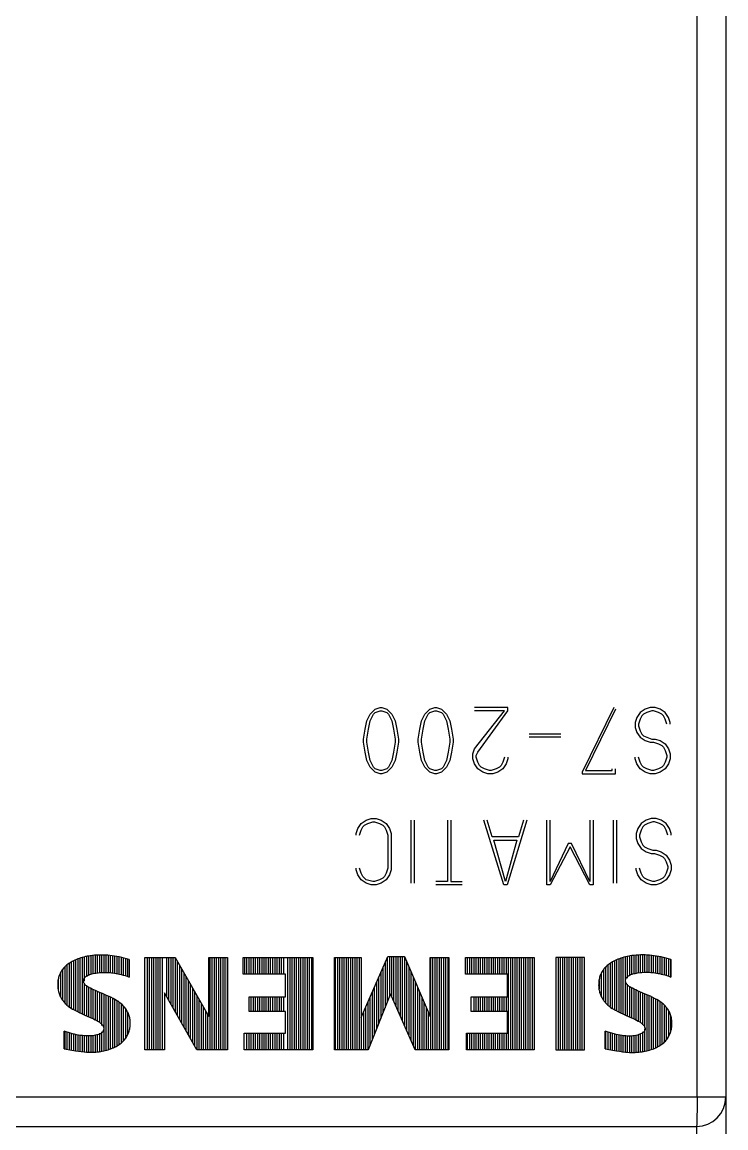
# Model space of a CAD drawing. Header units: inches. Extents: x 9 to 429, y 10 to 307.
# Drawn here: x 245.66 to 261.57, y 127.67 to 152.66 of the extents above; entities that cross this region are included whole.
import ezdxf

# ---------------------------------------------------------------- set-up
doc = ezdxf.new("R2010")
doc.units = ezdxf.units.IN
doc.header["$MEASUREMENT"] = 0
doc.layers.add('0007LEVEL_1', color=7, linetype='Continuous')
doc.layers.add('8_ALL_NOTES_BALLOONS_SYMBOLS_GT', color=7, linetype='Continuous')

msp = doc.modelspace()

# ---------------------------------------------------------------- linework, layer by layer
at = {"color": 7, "linetype": 'Continuous'}
for p, q in [((261.567, 193.605), (261.567, 128.369)), ((210.959, 127.703), (260.902, 127.703))]:
    msp.add_line(p, q, dxfattribs=at)
msp.add_arc((260.902, 128.369), 0.666, 270, 0, dxfattribs=at)
at = {"layer": '0007LEVEL_1', "color": 7, "linetype": 'Continuous'}
for p, q in [((253.455, 136.869), (253.529, 137.019)), ((253.529, 137.019), (253.642, 137.131)), ((253.529, 136.869), (253.604, 137.019)), ((253.604, 137.019), (253.642, 137.057)), ((253.642, 137.131), (253.754, 137.169)), ((253.642, 137.057), (253.754, 137.094)), ((253.754, 137.169), (253.792, 137.169)), ((253.754, 137.094), (253.792, 137.094)), ((253.792, 137.169), (253.904, 137.131)), ((253.792, 137.094), (253.904, 137.057)), ((253.904, 137.131), (254.016, 137.019)), ((253.904, 137.057), (253.941, 137.019)), ((253.941, 137.019), (254.016, 136.869)), ((254.016, 137.019), (254.091, 136.869)), ((254.69, 136.869), (254.765, 137.019)), ((254.765, 137.019), (254.877, 137.131)), ((254.765, 136.869), (254.84, 137.019)), ((254.84, 137.019), (254.877, 137.057)), ((254.877, 137.131), (254.99, 137.169)), ((254.877, 137.057), (254.99, 137.094)), ((254.99, 137.169), (255.027, 137.169)), ((254.99, 137.094), (255.027, 137.094)), ((255.027, 137.169), (255.139, 137.131)), ((255.027, 137.094), (255.139, 137.057)), ((255.139, 137.131), (255.252, 137.019)), ((255.139, 137.057), (255.177, 137.019)), ((255.177, 137.019), (255.252, 136.869)), ((255.252, 137.019), (255.327, 136.869)), ((256.637, 137.169), (255.888, 137.169)), ((255.888, 136.233), (256.562, 137.094)), ((256.562, 137.094), (255.888, 137.094)), ((255.963, 136.158), (256.637, 137.094)), ((256.637, 137.094), (256.637, 137.169)), ((259.034, 137.169), (258.322, 135.709)), ((259.071, 137.131), (258.397, 135.746)), ((259.558, 136.944), (259.52, 136.832)), ((259.633, 137.057), (259.558, 136.944)), ((259.745, 137.131), (259.633, 137.057)), ((259.67, 136.982), (259.633, 136.907)), ((259.708, 137.019), (259.67, 136.982)), ((259.783, 137.057), (259.708, 137.019)), ((259.857, 137.169), (259.745, 137.131)), ((259.895, 137.094), (259.783, 137.057)), ((259.97, 137.169), (259.857, 137.169)), ((259.932, 137.094), (259.895, 137.094)), ((260.045, 137.057), (259.932, 137.094)), ((260.082, 137.131), (259.97, 137.169)), ((260.12, 137.019), (260.045, 137.057)), ((260.194, 137.057), (260.082, 137.131)), ((260.157, 136.982), (260.12, 137.019)), ((260.194, 136.907), (260.157, 136.982)), ((260.269, 136.944), (260.194, 137.057)), ((260.307, 136.832), (260.269, 136.944)), ((253.38, 136.457), (253.417, 136.682)), ((253.417, 136.682), (253.455, 136.869)), ((253.455, 136.457), (253.492, 136.682)), ((253.492, 136.682), (253.529, 136.869)), ((254.016, 136.869), (254.054, 136.682)), ((254.054, 136.682), (254.091, 136.457)), ((254.091, 136.869), (254.129, 136.682)), ((254.129, 136.682), (254.166, 136.457)), ((254.615, 136.457), (254.653, 136.682)), ((254.653, 136.682), (254.69, 136.869)), ((254.69, 136.457), (254.728, 136.682)), ((254.728, 136.682), (254.765, 136.869)), ((255.252, 136.869), (255.289, 136.682)), ((255.289, 136.682), (255.327, 136.457)), ((255.327, 136.869), (255.364, 136.682)), ((255.364, 136.682), (255.402, 136.457)), ((259.52, 136.832), (259.52, 136.72)), ((259.52, 136.72), (259.558, 136.607)), ((259.633, 136.907), (259.595, 136.794)), ((259.595, 136.794), (259.595, 136.757)), ((259.595, 136.757), (259.633, 136.645)), ((260.232, 136.794), (260.194, 136.907)), ((260.307, 136.794), (260.307, 136.832)), ((253.38, 136.383), (253.38, 136.457)), ((253.455, 136.383), (253.455, 136.457)), ((254.091, 136.457), (254.091, 136.383)), ((254.166, 136.457), (254.166, 136.383)), ((254.615, 136.383), (254.615, 136.457)), ((254.69, 136.383), (254.69, 136.457)), ((255.327, 136.457), (255.327, 136.383)), ((255.402, 136.457), (255.402, 136.383)), ((257.835, 136.57), (257.124, 136.57)), ((257.835, 136.495), (257.124, 136.495)), ((259.558, 136.607), (259.633, 136.495)), ((259.633, 136.645), (259.67, 136.57)), ((259.633, 136.495), (259.745, 136.42)), ((259.67, 136.57), (259.708, 136.532)), ((259.708, 136.532), (259.783, 136.495)), ((259.783, 136.495), (259.895, 136.457)), ((259.895, 136.457), (259.97, 136.457)), ((259.97, 136.457), (260.082, 136.42)), ((253.417, 136.158), (253.38, 136.383)), ((253.492, 136.158), (253.455, 136.383)), ((254.091, 136.383), (254.054, 136.158)), ((254.166, 136.383), (254.129, 136.158)), ((254.653, 136.158), (254.615, 136.383)), ((254.728, 136.158), (254.69, 136.383)), ((255.327, 136.383), (255.289, 136.158)), ((255.402, 136.383), (255.364, 136.158)), ((255.851, 136.12), (255.888, 136.233)), ((259.745, 136.42), (259.857, 136.383)), ((259.857, 136.383), (259.932, 136.383)), ((259.932, 136.383), (260.045, 136.345)), ((260.045, 136.345), (260.12, 136.308)), ((260.082, 136.42), (260.194, 136.345)), ((260.12, 136.308), (260.157, 136.27)), ((260.157, 136.27), (260.194, 136.195)), ((260.194, 136.345), (260.269, 136.233)), ((260.194, 136.195), (260.232, 136.083)), ((260.269, 136.233), (260.307, 136.12)), ((253.455, 135.971), (253.417, 136.158)), ((253.529, 135.821), (253.455, 135.971)), ((253.529, 135.971), (253.492, 136.158)), ((253.604, 135.821), (253.529, 135.971)), ((254.016, 135.971), (253.941, 135.821)), ((254.054, 136.158), (254.016, 135.971)), ((254.091, 135.971), (254.016, 135.821)), ((254.129, 136.158), (254.091, 135.971)), ((254.69, 135.971), (254.653, 136.158)), ((254.765, 135.821), (254.69, 135.971)), ((254.765, 135.971), (254.728, 136.158)), ((254.84, 135.821), (254.765, 135.971)), ((255.252, 135.971), (255.177, 135.821)), ((255.289, 136.158), (255.252, 135.971)), ((255.327, 135.971), (255.252, 135.821)), ((255.364, 136.158), (255.327, 135.971)), ((255.851, 136.008), (255.851, 136.12)), ((255.888, 135.896), (255.851, 136.008)), ((255.926, 136.083), (255.963, 136.158)), ((255.926, 136.046), (255.926, 136.083)), ((255.963, 135.933), (255.926, 136.046)), ((256.001, 135.858), (255.963, 135.933)), ((256.525, 135.933), (256.487, 135.858)), ((256.562, 136.046), (256.525, 135.933)), ((256.637, 136.008), (256.6, 135.896)), ((256.637, 136.046), (256.637, 136.008)), ((259.52, 136.008), (259.52, 136.046)), ((259.558, 135.896), (259.52, 136.008)), ((259.633, 135.933), (259.595, 136.046)), ((259.67, 135.858), (259.633, 135.933)), ((260.194, 135.933), (260.157, 135.858)), ((260.232, 136.046), (260.194, 135.933)), ((260.232, 136.083), (260.232, 136.046)), ((260.307, 136.008), (260.269, 135.896)), ((260.307, 136.12), (260.307, 136.008)), ((253.642, 135.709), (253.529, 135.821)), ((253.642, 135.783), (253.604, 135.821)), ((253.754, 135.746), (253.642, 135.783)), ((253.754, 135.671), (253.642, 135.709)), ((253.792, 135.746), (253.754, 135.746)), ((253.792, 135.671), (253.754, 135.671)), ((253.904, 135.783), (253.792, 135.746)), ((253.904, 135.709), (253.792, 135.671)), ((254.016, 135.821), (253.904, 135.709)), ((253.941, 135.821), (253.904, 135.783)), ((254.877, 135.709), (254.765, 135.821)), ((254.877, 135.783), (254.84, 135.821)), ((254.99, 135.746), (254.877, 135.783)), ((254.99, 135.671), (254.877, 135.709)), ((255.027, 135.746), (254.99, 135.746)), ((255.027, 135.671), (254.99, 135.671)), ((255.139, 135.783), (255.027, 135.746)), ((255.139, 135.709), (255.027, 135.671)), ((255.252, 135.821), (255.139, 135.709)), ((255.177, 135.821), (255.139, 135.783)), ((255.963, 135.783), (255.888, 135.896)), ((256.076, 135.709), (255.963, 135.783)), ((256.038, 135.821), (256.001, 135.858)), ((256.113, 135.783), (256.038, 135.821)), ((256.188, 135.671), (256.076, 135.709)), ((256.225, 135.746), (256.113, 135.783)), ((256.3, 135.671), (256.188, 135.671)), ((256.263, 135.746), (256.225, 135.746)), ((256.375, 135.783), (256.263, 135.746)), ((256.413, 135.709), (256.3, 135.671)), ((256.45, 135.821), (256.375, 135.783)), ((256.525, 135.783), (256.413, 135.709)), ((256.487, 135.858), (256.45, 135.821)), ((256.6, 135.896), (256.525, 135.783)), ((258.322, 135.709), (258.322, 135.671)), ((258.322, 135.671), (259.071, 135.671)), ((258.397, 135.746), (258.996, 135.746)), ((258.996, 135.746), (258.996, 135.783)), ((259.071, 135.671), (259.071, 135.783)), ((259.633, 135.783), (259.558, 135.896)), ((259.745, 135.709), (259.633, 135.783)), ((259.708, 135.821), (259.67, 135.858)), ((259.783, 135.783), (259.708, 135.821)), ((259.857, 135.671), (259.745, 135.709)), ((259.895, 135.746), (259.783, 135.783)), ((259.97, 135.671), (259.857, 135.671)), ((259.932, 135.746), (259.895, 135.746)), ((260.045, 135.783), (259.932, 135.746)), ((260.082, 135.709), (259.97, 135.671)), ((260.12, 135.821), (260.045, 135.783)), ((260.194, 135.783), (260.082, 135.709)), ((260.157, 135.858), (260.12, 135.821)), ((260.269, 135.896), (260.194, 135.783)), ((253.213, 134.322), (253.251, 134.434)), ((253.251, 134.434), (253.326, 134.546)), ((253.326, 134.546), (253.438, 134.621)), ((253.326, 134.397), (253.363, 134.471)), ((253.363, 134.471), (253.401, 134.509)), ((253.401, 134.509), (253.475, 134.546)), ((253.438, 134.621), (253.55, 134.659)), ((253.475, 134.546), (253.588, 134.584)), ((253.55, 134.659), (253.663, 134.659)), ((253.588, 134.584), (253.625, 134.584)), ((253.625, 134.584), (253.738, 134.546)), ((253.663, 134.659), (253.775, 134.621)), ((253.738, 134.546), (253.812, 134.509)), ((253.775, 134.621), (253.887, 134.546)), ((253.812, 134.509), (253.85, 134.471)), ((253.85, 134.471), (253.887, 134.397)), ((253.887, 134.546), (253.962, 134.434)), ((253.962, 134.434), (254, 134.322)), ((254.449, 134.621), (254.449, 133.198)), ((254.524, 134.621), (254.524, 133.198)), ((255.273, 134.621), (255.273, 133.236)), ((255.348, 134.621), (255.348, 133.236)), ((256.546, 133.161), (256.097, 134.621)), ((256.284, 134.247), (256.171, 134.621)), ((257.07, 134.621), (256.621, 133.161)), ((256.995, 134.621), (256.883, 134.247)), ((257.519, 133.161), (257.519, 134.621)), ((257.594, 133.236), (257.594, 134.621)), ((258.493, 134.621), (258.493, 133.236)), ((258.568, 134.621), (258.568, 133.161)), ((259.017, 134.621), (259.017, 133.198)), ((259.092, 134.621), (259.092, 133.198)), ((259.579, 134.434), (259.541, 134.322)), ((259.654, 134.546), (259.579, 134.434)), ((259.766, 134.621), (259.654, 134.546)), ((259.691, 134.471), (259.654, 134.397)), ((259.729, 134.509), (259.691, 134.471)), ((259.803, 134.546), (259.729, 134.509)), ((259.878, 134.659), (259.766, 134.621)), ((259.916, 134.584), (259.803, 134.546)), ((259.991, 134.659), (259.878, 134.659)), ((259.953, 134.584), (259.916, 134.584)), ((260.066, 134.546), (259.953, 134.584)), ((260.103, 134.621), (259.991, 134.659)), ((260.14, 134.509), (260.066, 134.546)), ((260.215, 134.546), (260.103, 134.621)), ((260.178, 134.471), (260.14, 134.509)), ((260.215, 134.397), (260.178, 134.471)), ((260.29, 134.434), (260.215, 134.546)), ((260.328, 134.322), (260.29, 134.434)), ((253.213, 134.284), (253.213, 134.322)), ((253.288, 134.284), (253.326, 134.397)), ((253.887, 134.397), (253.925, 134.284)), ((253.925, 134.284), (253.925, 133.535)), ((254, 134.322), (254, 133.498)), ((256.883, 134.247), (256.284, 134.247)), ((256.321, 134.172), (256.845, 134.172)), ((256.583, 133.236), (256.321, 134.172)), ((256.845, 134.172), (256.583, 133.236)), ((259.541, 134.322), (259.541, 134.209)), ((259.541, 134.209), (259.579, 134.097)), ((259.654, 134.397), (259.616, 134.284)), ((259.616, 134.284), (259.616, 134.247)), ((259.616, 134.247), (259.654, 134.134)), ((260.253, 134.284), (260.215, 134.397)), ((260.328, 134.284), (260.328, 134.322)), ((258.006, 134.097), (257.594, 133.236)), ((258.044, 134.022), (257.594, 133.161)), ((258.081, 134.097), (258.006, 134.097)), ((258.493, 133.161), (258.044, 134.022)), ((258.493, 133.236), (258.081, 134.097)), ((259.579, 134.097), (259.654, 133.985)), ((259.654, 134.134), (259.691, 134.06)), ((259.654, 133.985), (259.766, 133.91)), ((259.691, 134.06), (259.729, 134.022)), ((259.729, 134.022), (259.803, 133.985)), ((259.803, 133.985), (259.916, 133.947)), ((259.916, 133.947), (259.991, 133.947)), ((259.991, 133.947), (260.103, 133.91)), ((259.766, 133.91), (259.878, 133.872)), ((259.878, 133.872), (259.953, 133.872)), ((259.953, 133.872), (260.066, 133.835)), ((260.066, 133.835), (260.14, 133.797)), ((260.103, 133.91), (260.215, 133.835)), ((260.14, 133.797), (260.178, 133.76)), ((260.178, 133.76), (260.215, 133.685)), ((260.215, 133.835), (260.29, 133.723)), ((260.215, 133.685), (260.253, 133.573)), ((260.29, 133.723), (260.328, 133.61)), ((253.213, 133.498), (253.213, 133.535)), ((253.251, 133.386), (253.213, 133.498)), ((253.326, 133.423), (253.288, 133.535)), ((253.363, 133.348), (253.326, 133.423)), ((253.887, 133.423), (253.85, 133.348)), ((253.925, 133.535), (253.887, 133.423)), ((254, 133.498), (253.962, 133.386)), ((259.541, 133.498), (259.541, 133.535)), ((259.579, 133.386), (259.541, 133.498)), ((259.654, 133.423), (259.616, 133.535)), ((259.691, 133.348), (259.654, 133.423)), ((260.215, 133.423), (260.178, 133.348)), ((260.253, 133.535), (260.215, 133.423)), ((260.253, 133.573), (260.253, 133.535)), ((260.328, 133.498), (260.29, 133.386)), ((260.328, 133.61), (260.328, 133.498)), ((253.326, 133.273), (253.251, 133.386)), ((253.438, 133.198), (253.326, 133.273)), ((253.438, 133.273), (253.363, 133.348)), ((253.588, 133.236), (253.438, 133.273)), ((253.55, 133.161), (253.438, 133.198)), ((253.625, 133.236), (253.588, 133.236)), ((253.738, 133.273), (253.625, 133.236)), ((253.775, 133.198), (253.663, 133.161)), ((253.812, 133.311), (253.738, 133.273)), ((253.887, 133.273), (253.775, 133.198)), ((253.85, 133.348), (253.812, 133.311)), ((253.962, 133.386), (253.887, 133.273)), ((255.273, 133.236), (255.011, 133.236)), ((255.348, 133.236), (255.61, 133.236)), ((259.654, 133.273), (259.579, 133.386)), ((259.766, 133.198), (259.654, 133.273)), ((259.729, 133.311), (259.691, 133.348)), ((259.803, 133.273), (259.729, 133.311)), ((259.878, 133.161), (259.766, 133.198)), ((259.916, 133.236), (259.803, 133.273)), ((259.953, 133.236), (259.916, 133.236)), ((260.066, 133.273), (259.953, 133.236)), ((260.103, 133.198), (259.991, 133.161)), ((260.14, 133.311), (260.066, 133.273)), ((260.215, 133.273), (260.103, 133.198)), ((260.178, 133.348), (260.14, 133.311)), ((260.29, 133.386), (260.215, 133.273)), ((253.663, 133.161), (253.55, 133.161)), ((255.61, 133.161), (255.011, 133.161)), ((256.621, 133.161), (256.546, 133.161)), ((257.594, 133.161), (257.519, 133.161)), ((258.568, 133.161), (258.493, 133.161)), ((259.991, 133.161), (259.878, 133.161)), ((246.795, 131.433), (246.769, 131.418)), ((246.825, 131.448), (246.795, 131.433)), ((246.822, 131.445), (246.822, 130.346)), ((246.856, 131.463), (246.825, 131.448)), ((246.888, 131.477), (246.856, 131.463)), ((246.87, 131.465), (246.87, 130.32)), ((246.92, 131.489), (246.888, 131.477)), ((246.919, 131.485), (246.919, 130.294)), ((246.952, 131.501), (246.92, 131.489)), ((246.985, 131.511), (246.952, 131.501)), ((246.968, 131.506), (246.968, 130.27)), ((247.02, 131.522), (246.985, 131.511)), ((247.017, 131.518), (247.017, 130.247)), ((247.056, 131.531), (247.02, 131.522)), ((247.092, 131.539), (247.056, 131.531)), ((247.066, 131.53), (247.066, 130.983)), ((247.128, 131.547), (247.092, 131.539)), ((247.115, 131.542), (247.115, 131.098)), ((247.165, 131.553), (247.128, 131.547)), ((247.164, 131.553), (247.164, 131.117)), ((247.202, 131.559), (247.165, 131.553)), ((247.25, 131.565), (247.202, 131.559)), ((247.213, 131.558), (247.213, 131.136)), ((247.299, 131.57), (247.25, 131.565)), ((247.262, 131.564), (247.262, 131.155)), ((247.348, 131.573), (247.299, 131.57)), ((247.311, 131.569), (247.311, 131.162)), ((247.397, 131.575), (247.348, 131.573)), ((247.359, 131.573), (247.359, 131.169)), ((247.446, 131.575), (247.397, 131.575)), ((247.408, 131.573), (247.408, 131.177)), ((247.496, 131.575), (247.446, 131.575)), ((247.457, 131.573), (247.457, 131.18)), ((247.546, 131.573), (247.496, 131.575)), ((247.506, 131.573), (247.506, 131.181)), ((247.595, 131.569), (247.546, 131.573)), ((247.555, 131.571), (247.555, 131.182)), ((247.645, 131.565), (247.595, 131.569)), ((247.604, 131.567), (247.604, 131.181)), ((247.698, 131.559), (247.645, 131.565)), ((247.653, 131.562), (247.653, 131.176)), ((247.751, 131.551), (247.698, 131.559)), ((247.702, 131.558), (247.702, 131.171)), ((247.803, 131.542), (247.751, 131.551)), ((247.751, 131.55), (247.751, 131.167)), ((247.8, 131.541), (247.8, 131.157)), ((247.856, 131.532), (247.803, 131.542)), ((247.848, 131.532), (247.848, 131.146)), ((247.912, 131.52), (247.856, 131.532)), ((247.897, 131.524), (247.897, 131.136)), ((247.968, 131.507), (247.912, 131.52)), ((247.946, 131.511), (247.946, 131.122)), ((248.023, 131.493), (247.968, 131.507)), ((247.995, 131.499), (247.995, 131.106)), ((248.078, 131.478), (248.023, 131.493)), ((248.044, 131.486), (248.044, 131.089)), ((248.078, 131.478), (248.078, 131.078)), ((248.434, 129.433), (248.434, 131.522)), ((248.434, 131.522), (249.123, 131.522)), ((248.484, 131.522), (248.484, 129.433)), ((248.533, 131.522), (248.533, 129.433)), ((248.582, 131.522), (248.582, 129.433)), ((248.631, 131.522), (248.631, 129.433)), ((248.68, 131.522), (248.68, 129.433)), ((248.729, 131.522), (248.729, 129.433)), ((248.777, 131.522), (248.777, 129.433)), ((248.826, 131.522), (248.826, 129.433)), ((248.924, 131.522), (248.924, 130.642)), ((248.973, 131.522), (248.973, 130.556)), ((249.022, 131.522), (249.022, 130.47)), ((249.071, 131.522), (249.071, 130.384)), ((249.12, 131.522), (249.12, 130.298)), ((249.123, 131.522), (249.879, 130.189)), ((249.169, 131.442), (249.169, 130.212)), ((249.879, 130.189), (249.879, 131.522)), ((249.879, 131.522), (250.301, 131.522)), ((249.902, 131.522), (249.902, 129.433)), ((249.951, 131.522), (249.951, 129.433)), ((250, 131.522), (250, 129.433)), ((250.049, 131.522), (250.049, 129.433)), ((250.098, 131.522), (250.098, 129.433)), ((250.147, 131.522), (250.147, 129.433)), ((250.195, 131.522), (250.195, 129.433)), ((250.244, 131.522), (250.244, 129.433)), ((250.293, 131.522), (250.293, 129.433)), ((250.301, 131.522), (250.301, 129.433)), ((250.657, 131.144), (250.657, 131.522)), ((250.657, 131.522), (252.235, 131.522)), ((250.684, 131.522), (250.684, 131.144)), ((250.733, 131.522), (250.733, 131.144)), ((250.782, 131.522), (250.782, 131.144)), ((250.831, 131.522), (250.831, 131.144)), ((250.88, 131.522), (250.88, 131.144)), ((250.929, 131.522), (250.929, 131.144)), ((250.978, 131.522), (250.978, 131.144)), ((251.027, 131.522), (251.027, 131.144)), ((251.076, 131.522), (251.076, 131.144)), ((251.124, 131.522), (251.124, 131.144)), ((251.173, 131.522), (251.173, 131.144)), ((251.222, 131.522), (251.222, 131.144)), ((251.271, 131.522), (251.271, 131.144)), ((251.32, 131.522), (251.32, 131.144)), ((251.369, 131.522), (251.369, 131.144)), ((251.418, 131.522), (251.418, 131.144)), ((251.467, 131.522), (251.467, 131.144)), ((251.516, 131.522), (251.516, 131.144)), ((251.565, 131.522), (251.565, 131.144)), ((251.662, 131.522), (251.662, 129.433)), ((251.711, 131.522), (251.711, 129.433)), ((251.76, 131.522), (251.76, 129.433)), ((251.809, 131.522), (251.809, 129.433)), ((251.858, 131.522), (251.858, 129.433)), ((251.907, 131.522), (251.907, 129.433)), ((251.956, 131.522), (251.956, 129.433)), ((252.005, 131.522), (252.005, 129.433)), ((252.054, 131.522), (252.054, 129.433)), ((252.102, 131.522), (252.102, 129.433)), ((252.151, 131.522), (252.151, 129.433)), ((252.2, 131.522), (252.2, 129.433)), ((252.235, 131.522), (252.235, 129.433)), ((252.724, 129.433), (252.724, 131.522)), ((252.724, 131.522), (253.324, 131.522)), ((252.738, 131.522), (252.738, 129.433)), ((252.787, 131.522), (252.787, 129.433)), ((252.836, 131.522), (252.836, 129.433)), ((252.885, 131.522), (252.885, 129.433)), ((252.934, 131.522), (252.934, 129.433)), ((252.983, 131.522), (252.983, 129.433)), ((253.031, 131.522), (253.031, 129.433)), ((253.08, 131.522), (253.08, 129.433)), ((253.129, 131.522), (253.129, 129.433)), ((253.178, 131.522), (253.178, 129.433)), ((253.227, 131.522), (253.227, 129.433)), ((253.276, 131.522), (253.276, 129.433)), ((253.324, 130.166), (253.924, 131.544)), ((253.324, 131.522), (253.324, 130.166)), ((253.912, 131.516), (253.912, 130.504)), ((253.924, 131.544), (254.302, 131.544)), ((253.961, 131.544), (253.961, 130.626)), ((254.009, 131.544), (254.009, 130.657)), ((254.058, 131.544), (254.058, 130.545)), ((254.107, 131.544), (254.107, 130.434)), ((254.156, 131.544), (254.156, 130.322)), ((254.205, 131.544), (254.205, 130.211)), ((254.254, 131.544), (254.254, 130.099)), ((254.302, 131.544), (254.88, 130.189)), ((254.303, 131.542), (254.303, 129.988)), ((254.352, 131.427), (254.352, 129.876)), ((254.88, 130.189), (254.88, 131.522)), ((254.88, 131.522), (255.302, 131.522)), ((254.89, 131.522), (254.89, 129.433)), ((254.938, 131.522), (254.938, 129.433)), ((254.987, 131.522), (254.987, 129.433)), ((255.036, 131.522), (255.036, 129.433)), ((255.085, 131.522), (255.085, 129.433)), ((255.134, 131.522), (255.134, 129.433)), ((255.183, 131.522), (255.183, 129.433)), ((255.232, 131.522), (255.232, 129.433)), ((255.281, 131.522), (255.281, 129.433)), ((255.302, 131.522), (255.302, 129.433)), ((255.68, 131.144), (255.68, 131.522)), ((255.68, 131.522), (257.235, 131.522)), ((255.721, 131.522), (255.721, 131.144)), ((255.77, 131.522), (255.77, 131.144)), ((255.819, 131.522), (255.819, 131.144)), ((255.867, 131.522), (255.867, 131.144)), ((255.916, 131.522), (255.916, 131.144)), ((255.965, 131.522), (255.965, 131.144)), ((256.014, 131.522), (256.014, 131.144)), ((256.063, 131.522), (256.063, 131.144)), ((256.112, 131.522), (256.112, 131.144)), ((256.161, 131.522), (256.161, 131.144)), ((256.21, 131.522), (256.21, 131.144)), ((256.259, 131.522), (256.259, 131.144)), ((256.308, 131.522), (256.308, 131.144)), ((256.356, 131.522), (256.356, 131.144)), ((256.405, 131.522), (256.405, 131.144)), ((256.454, 131.522), (256.454, 131.144)), ((256.503, 131.522), (256.503, 131.144)), ((256.552, 131.522), (256.552, 131.144)), ((256.601, 131.522), (256.601, 131.144)), ((256.65, 131.522), (256.65, 129.433)), ((256.699, 131.522), (256.699, 129.433)), ((256.748, 131.522), (256.748, 129.433)), ((256.797, 131.522), (256.797, 129.433)), ((256.845, 131.522), (256.845, 129.433)), ((256.894, 131.522), (256.894, 129.433)), ((256.943, 131.522), (256.943, 129.433)), ((256.992, 131.522), (256.992, 129.433)), ((257.041, 131.522), (257.041, 129.433)), ((257.09, 131.522), (257.09, 129.433)), ((257.139, 131.522), (257.139, 129.433)), ((257.188, 131.522), (257.188, 129.433)), ((257.235, 131.522), (257.235, 129.433)), ((257.724, 131.522), (257.724, 129.433)), ((258.369, 131.522), (257.724, 131.522)), ((257.774, 131.522), (257.774, 129.433)), ((257.823, 131.522), (257.823, 129.433)), ((257.872, 131.522), (257.872, 129.433)), ((257.921, 131.522), (257.921, 129.433)), ((257.97, 131.522), (257.97, 129.433)), ((258.019, 131.522), (258.019, 129.433)), ((258.068, 131.522), (258.068, 129.433)), ((258.117, 131.522), (258.117, 129.433)), ((258.166, 131.522), (258.166, 129.433)), ((258.215, 131.522), (258.215, 129.433)), ((258.263, 131.522), (258.263, 129.433)), ((258.312, 131.522), (258.312, 129.433)), ((258.361, 131.522), (258.361, 129.433)), ((258.369, 129.433), (258.369, 131.522)), ((259.032, 131.436), (259.007, 131.422)), ((259.064, 131.452), (259.032, 131.436)), ((259.046, 131.441), (259.046, 130.343)), ((259.095, 131.466), (259.064, 131.452)), ((259.127, 131.48), (259.095, 131.466)), ((259.095, 131.463), (259.095, 130.317)), ((259.159, 131.493), (259.127, 131.48)), ((259.144, 131.484), (259.144, 130.292)), ((259.192, 131.504), (259.159, 131.493)), ((259.225, 131.515), (259.192, 131.504)), ((259.192, 131.503), (259.192, 130.267)), ((259.261, 131.525), (259.225, 131.515)), ((259.241, 131.517), (259.241, 130.245)), ((259.297, 131.534), (259.261, 131.525)), ((259.29, 131.53), (259.29, 130.222)), ((259.334, 131.543), (259.297, 131.534)), ((259.37, 131.55), (259.334, 131.543)), ((259.339, 131.543), (259.339, 131.054)), ((259.407, 131.556), (259.37, 131.55)), ((259.388, 131.551), (259.388, 131.111)), ((259.444, 131.562), (259.407, 131.556)), ((259.437, 131.559), (259.437, 131.132)), ((259.493, 131.568), (259.444, 131.562)), ((259.486, 131.566), (259.486, 131.152)), ((259.542, 131.572), (259.493, 131.568)), ((259.535, 131.57), (259.535, 131.164)), ((259.591, 131.575), (259.542, 131.572)), ((259.584, 131.573), (259.584, 131.171)), ((259.64, 131.577), (259.591, 131.575)), ((259.633, 131.576), (259.633, 131.177)), ((259.69, 131.578), (259.64, 131.577)), ((259.681, 131.577), (259.681, 131.183)), ((259.74, 131.577), (259.69, 131.578)), ((259.73, 131.575), (259.73, 131.183)), ((259.79, 131.575), (259.74, 131.577)), ((259.779, 131.574), (259.779, 131.184)), ((259.84, 131.571), (259.79, 131.575)), ((259.828, 131.572), (259.828, 131.184)), ((259.89, 131.566), (259.84, 131.571)), ((259.877, 131.566), (259.877, 131.18)), ((259.943, 131.56), (259.89, 131.566)), ((259.926, 131.561), (259.926, 131.175)), ((259.996, 131.552), (259.943, 131.56)), ((259.975, 131.555), (259.975, 131.17)), ((260.049, 131.543), (259.996, 131.552)), ((260.024, 131.547), (260.024, 131.163)), ((260.101, 131.533), (260.049, 131.543)), ((260.073, 131.538), (260.073, 131.152)), ((260.158, 131.521), (260.101, 131.533)), ((260.122, 131.528), (260.122, 131.141)), ((260.214, 131.508), (260.158, 131.521)), ((260.17, 131.518), (260.17, 131.13)), ((260.269, 131.493), (260.214, 131.508)), ((260.219, 131.505), (260.219, 131.113)), ((260.268, 131.492), (260.268, 131.097)), ((260.325, 131.478), (260.269, 131.493)), ((260.317, 131.48), (260.317, 131.08)), ((260.325, 131.478), (260.325, 131.078)), ((246.53, 131.181), (246.519, 131.16)), ((246.528, 131.174), (246.528, 130.633)), ((246.541, 131.201), (246.53, 131.181)), ((246.554, 131.221), (246.541, 131.201)), ((246.567, 131.24), (246.554, 131.221)), ((246.581, 131.259), (246.567, 131.24)), ((246.577, 131.242), (246.577, 130.562)), ((246.595, 131.277), (246.581, 131.259)), ((246.611, 131.295), (246.595, 131.277)), ((246.631, 131.315), (246.611, 131.295)), ((246.626, 131.303), (246.626, 130.492)), ((246.652, 131.335), (246.631, 131.315)), ((246.674, 131.353), (246.652, 131.335)), ((246.697, 131.371), (246.674, 131.353)), ((246.675, 131.349), (246.675, 130.451)), ((246.72, 131.388), (246.697, 131.371)), ((246.745, 131.403), (246.72, 131.388)), ((246.724, 131.383), (246.724, 130.411)), ((246.769, 131.418), (246.745, 131.403)), ((246.773, 131.416), (246.773, 130.372)), ((247.328, 131.168), (247.377, 131.175)), ((247.377, 131.175), (247.426, 131.179)), ((247.426, 131.179), (247.478, 131.182)), ((247.478, 131.182), (247.531, 131.183)), ((247.531, 131.183), (247.568, 131.183)), ((247.568, 131.183), (247.604, 131.182)), ((247.604, 131.182), (247.641, 131.179)), ((247.641, 131.179), (247.678, 131.176)), ((247.678, 131.176), (247.714, 131.172)), ((249.218, 131.355), (249.218, 130.126)), ((249.266, 131.269), (249.266, 130.04)), ((249.315, 131.183), (249.315, 129.954)), ((253.765, 131.18), (253.765, 130.141)), ((253.814, 131.292), (253.814, 130.262)), ((253.863, 131.404), (253.863, 130.383)), ((254.401, 131.312), (254.401, 129.765)), ((254.449, 131.198), (254.449, 129.653)), ((258.759, 131.183), (258.748, 131.162)), ((258.771, 131.203), (258.759, 131.183)), ((258.784, 131.223), (258.771, 131.203)), ((258.798, 131.243), (258.784, 131.223)), ((258.812, 131.261), (258.798, 131.243)), ((258.801, 131.24), (258.801, 130.556)), ((258.827, 131.279), (258.812, 131.261)), ((258.843, 131.297), (258.827, 131.279)), ((258.864, 131.318), (258.843, 131.297)), ((258.85, 131.297), (258.85, 130.5)), ((258.886, 131.337), (258.864, 131.318)), ((258.908, 131.356), (258.886, 131.337)), ((258.899, 131.346), (258.899, 130.444)), ((258.932, 131.374), (258.908, 131.356)), ((258.956, 131.391), (258.932, 131.374)), ((258.948, 131.38), (258.948, 130.41)), ((258.981, 131.407), (258.956, 131.391)), ((259.007, 131.422), (258.981, 131.407)), ((258.997, 131.413), (258.997, 130.375)), ((259.572, 131.172), (259.62, 131.178)), ((259.62, 131.178), (259.668, 131.182)), ((259.668, 131.182), (259.722, 131.185)), ((259.722, 131.185), (259.776, 131.186)), ((259.776, 131.186), (259.822, 131.185)), ((259.822, 131.185), (259.868, 131.183)), ((259.868, 131.183), (259.914, 131.179)), ((259.914, 131.179), (259.96, 131.174)), ((259.96, 131.174), (259.997, 131.169)), ((246.466, 130.95), (246.465, 130.926)), ((246.465, 130.926), (246.465, 130.901)), ((246.468, 130.975), (246.466, 130.95)), ((246.471, 130.999), (246.468, 130.975)), ((246.475, 131.023), (246.471, 130.999)), ((246.48, 131.047), (246.475, 131.023)), ((246.479, 131.028), (246.479, 130.788)), ((246.486, 131.071), (246.48, 131.047)), ((246.493, 131.094), (246.486, 131.071)), ((246.501, 131.117), (246.493, 131.094)), ((246.51, 131.139), (246.501, 131.117)), ((246.519, 131.16), (246.51, 131.139)), ((247.045, 131.001), (247.047, 131.01)), ((247.045, 130.991), (247.045, 131.001)), ((247.046, 130.98), (247.045, 130.991)), ((247.049, 130.969), (247.046, 130.98)), ((247.047, 131.01), (247.049, 131.02)), ((247.049, 131.02), (247.052, 131.03)), ((247.052, 130.958), (247.049, 130.969)), ((247.052, 131.03), (247.056, 131.039)), ((247.057, 130.948), (247.052, 130.958)), ((247.056, 131.039), (247.061, 131.048)), ((247.063, 130.937), (247.057, 130.948)), ((247.061, 131.048), (247.066, 131.056)), ((247.069, 130.928), (247.063, 130.937)), ((247.066, 131.056), (247.075, 131.067)), ((247.066, 130.942), (247.066, 130.225)), ((247.076, 130.918), (247.069, 130.928)), ((247.075, 131.067), (247.085, 131.077)), ((247.085, 131.077), (247.095, 131.086)), ((247.095, 131.086), (247.107, 131.095)), ((247.107, 131.095), (247.118, 131.102)), ((247.118, 131.102), (247.131, 131.109)), ((247.131, 131.109), (247.151, 131.119)), ((247.151, 131.119), (247.172, 131.128)), ((247.172, 131.128), (247.194, 131.136)), ((247.194, 131.136), (247.216, 131.143)), ((247.216, 131.143), (247.238, 131.149)), ((247.238, 131.149), (247.268, 131.156)), ((247.268, 131.156), (247.298, 131.163)), ((247.298, 131.163), (247.328, 131.168)), ((247.714, 131.172), (247.751, 131.167)), ((247.751, 131.167), (247.788, 131.161)), ((247.788, 131.161), (247.825, 131.154)), ((247.825, 131.154), (247.861, 131.146)), ((247.861, 131.146), (247.897, 131.137)), ((247.897, 131.137), (247.943, 131.124)), ((247.943, 131.124), (247.989, 131.11)), ((247.989, 131.11), (248.034, 131.095)), ((248.034, 131.095), (248.078, 131.078)), ((249.364, 131.097), (249.364, 129.868)), ((249.413, 131.01), (249.413, 129.783)), ((249.462, 130.924), (249.462, 129.697)), ((251.612, 131.144), (250.657, 131.144)), ((251.612, 130.633), (251.612, 131.144)), ((253.667, 130.955), (253.667, 129.899)), ((253.716, 131.067), (253.716, 130.02)), ((254.498, 131.083), (254.498, 129.542)), ((254.547, 130.968), (254.547, 129.433)), ((256.635, 131.144), (255.68, 131.144)), ((256.635, 130.633), (256.635, 131.144)), ((258.692, 130.928), (258.691, 130.904)), ((258.693, 130.953), (258.692, 130.928)), ((258.695, 130.977), (258.693, 130.953)), ((258.698, 131.001), (258.695, 130.977)), ((258.703, 131.025), (258.698, 131.001)), ((258.708, 131.049), (258.703, 131.025)), ((258.703, 131.004), (258.703, 130.81)), ((258.714, 131.073), (258.708, 131.049)), ((258.721, 131.096), (258.714, 131.073)), ((258.729, 131.119), (258.721, 131.096)), ((258.738, 131.141), (258.729, 131.119)), ((258.748, 131.162), (258.738, 131.141)), ((258.752, 131.157), (258.752, 130.647)), ((259.296, 131.005), (259.297, 131.015)), ((259.296, 130.994), (259.296, 131.005)), ((259.297, 130.983), (259.296, 130.994)), ((259.297, 131.015), (259.3, 131.025)), ((259.299, 130.972), (259.297, 130.983)), ((259.303, 130.961), (259.299, 130.972)), ((259.3, 131.025), (259.303, 131.034)), ((259.303, 131.034), (259.307, 131.044)), ((259.308, 130.95), (259.303, 130.961)), ((259.307, 131.044), (259.312, 131.053)), ((259.313, 130.94), (259.308, 130.95)), ((259.312, 131.053), (259.317, 131.062)), ((259.319, 130.93), (259.313, 130.94)), ((259.317, 131.062), (259.326, 131.073)), ((259.326, 130.92), (259.319, 130.93)), ((259.326, 131.073), (259.335, 131.083)), ((259.335, 131.083), (259.346, 131.092)), ((259.346, 131.092), (259.357, 131.1)), ((259.357, 131.1), (259.369, 131.108)), ((259.369, 131.108), (259.381, 131.115)), ((259.381, 131.115), (259.401, 131.126)), ((259.401, 131.126), (259.422, 131.135)), ((259.422, 131.135), (259.444, 131.142)), ((259.444, 131.142), (259.465, 131.149)), ((259.465, 131.149), (259.487, 131.155)), ((259.487, 131.155), (259.515, 131.162)), ((259.515, 131.162), (259.544, 131.168)), ((259.544, 131.168), (259.572, 131.172)), ((259.997, 131.169), (260.034, 131.162)), ((260.034, 131.162), (260.07, 131.155)), ((260.07, 131.155), (260.107, 131.147)), ((260.107, 131.147), (260.143, 131.138)), ((260.143, 131.138), (260.189, 131.125)), ((260.189, 131.125), (260.235, 131.11)), ((260.235, 131.11), (260.28, 131.095)), ((260.28, 131.095), (260.325, 131.078)), ((246.465, 130.901), (246.465, 130.877)), ((246.465, 130.877), (246.467, 130.852)), ((246.467, 130.852), (246.469, 130.828)), ((246.469, 130.828), (246.472, 130.803)), ((246.472, 130.803), (246.477, 130.779)), ((246.477, 130.779), (246.482, 130.755)), ((246.482, 130.755), (246.488, 130.731)), ((246.488, 130.731), (246.495, 130.708)), ((246.495, 130.708), (246.503, 130.685)), ((246.503, 130.685), (246.512, 130.663)), ((247.089, 130.903), (247.076, 130.918)), ((247.103, 130.89), (247.089, 130.903)), ((247.118, 130.877), (247.103, 130.89)), ((247.115, 130.897), (247.115, 130.203)), ((247.134, 130.866), (247.118, 130.877)), ((247.15, 130.855), (247.134, 130.866)), ((247.167, 130.845), (247.15, 130.855)), ((247.164, 130.851), (247.164, 130.181)), ((247.204, 130.825), (247.167, 130.845)), ((247.242, 130.806), (247.204, 130.825)), ((247.213, 130.822), (247.213, 130.159)), ((247.281, 130.788), (247.242, 130.806)), ((247.262, 130.799), (247.262, 130.137)), ((247.32, 130.771), (247.281, 130.788)), ((247.311, 130.775), (247.311, 130.111)), ((247.397, 130.738), (247.32, 130.771)), ((247.359, 130.754), (247.359, 130.082)), ((247.475, 130.705), (247.397, 130.738)), ((247.408, 130.733), (247.408, 130.053)), ((247.457, 130.713), (247.457, 129.983)), ((247.552, 130.672), (247.475, 130.705)), ((247.506, 130.692), (247.506, 129.412)), ((248.879, 130.722), (248.879, 129.433)), ((249.612, 129.433), (248.879, 130.722)), ((249.511, 130.838), (249.511, 129.611)), ((249.56, 130.751), (249.56, 129.525)), ((253.99, 130.7), (253.479, 129.433)), ((253.569, 130.73), (253.569, 129.656)), ((253.618, 130.843), (253.618, 129.777)), ((254.546, 129.433), (253.99, 130.7)), ((254.596, 130.853), (254.596, 129.433)), ((254.645, 130.739), (254.645, 129.433)), ((258.691, 130.904), (258.692, 130.879)), ((258.692, 130.879), (258.693, 130.854)), ((258.693, 130.854), (258.695, 130.829)), ((258.695, 130.829), (258.699, 130.804)), ((258.699, 130.804), (258.703, 130.78)), ((258.703, 130.78), (258.708, 130.755)), ((258.708, 130.755), (258.714, 130.731)), ((258.714, 130.731), (258.722, 130.708)), ((258.722, 130.708), (258.73, 130.685)), ((258.73, 130.685), (258.739, 130.662)), ((259.339, 130.905), (259.326, 130.92)), ((259.339, 130.921), (259.339, 130.2)), ((259.353, 130.891), (259.339, 130.905)), ((259.368, 130.878), (259.353, 130.891)), ((259.384, 130.867), (259.368, 130.878)), ((259.4, 130.856), (259.384, 130.867)), ((259.388, 130.876), (259.388, 130.178)), ((259.417, 130.845), (259.4, 130.856)), ((259.454, 130.824), (259.417, 130.845)), ((259.437, 130.834), (259.437, 130.156)), ((259.491, 130.805), (259.454, 130.824)), ((259.486, 130.81), (259.486, 130.134)), ((259.529, 130.787), (259.491, 130.805)), ((259.568, 130.77), (259.529, 130.787)), ((259.535, 130.786), (259.535, 130.108)), ((259.626, 130.744), (259.568, 130.77)), ((259.584, 130.763), (259.584, 130.082)), ((259.744, 130.694), (259.626, 130.744)), ((259.633, 130.742), (259.633, 130.056)), ((259.681, 130.721), (259.681, 129.999)), ((259.73, 130.7), (259.73, 129.939)), ((259.803, 130.669), (259.744, 130.694)), ((259.779, 130.679), (259.779, 129.413)), ((246.512, 130.663), (246.522, 130.642)), ((246.522, 130.642), (246.533, 130.62)), ((246.533, 130.62), (246.545, 130.599)), ((246.545, 130.599), (246.557, 130.579)), ((246.557, 130.579), (246.571, 130.559)), ((246.571, 130.559), (246.585, 130.54)), ((246.585, 130.54), (246.601, 130.519)), ((246.601, 130.519), (246.618, 130.5)), ((246.618, 130.5), (246.636, 130.481)), ((246.636, 130.481), (246.654, 130.462)), ((246.654, 130.462), (246.673, 130.445)), ((246.673, 130.445), (246.693, 130.428)), ((246.693, 130.428), (246.713, 130.412)), ((247.609, 130.647), (247.552, 130.672)), ((247.555, 130.67), (247.555, 129.423)), ((247.604, 130.648), (247.604, 129.435)), ((247.666, 130.62), (247.609, 130.647)), ((247.653, 130.625), (247.653, 129.455)), ((247.722, 130.592), (247.666, 130.62)), ((247.702, 130.6), (247.702, 129.474)), ((247.758, 130.572), (247.722, 130.592)), ((247.751, 130.575), (247.751, 129.493)), ((247.794, 130.552), (247.758, 130.572)), ((247.829, 130.53), (247.794, 130.552)), ((247.8, 130.546), (247.8, 129.524)), ((247.85, 130.515), (247.829, 130.53)), ((247.848, 130.51), (247.848, 129.555)), ((247.871, 130.499), (247.85, 130.515)), ((247.891, 130.483), (247.871, 130.499)), ((247.911, 130.465), (247.891, 130.483)), ((247.897, 130.475), (247.897, 129.588)), ((247.929, 130.447), (247.911, 130.465)), ((247.948, 130.429), (247.929, 130.447)), ((247.965, 130.409), (247.948, 130.429)), ((249.609, 130.665), (249.609, 129.439)), ((249.658, 130.579), (249.658, 129.433)), ((249.706, 130.493), (249.706, 129.433)), ((250.79, 130.3), (250.79, 130.633)), ((250.79, 130.633), (251.612, 130.633)), ((250.831, 130.633), (250.831, 130.3)), ((250.88, 130.633), (250.88, 130.3)), ((250.929, 130.633), (250.929, 130.3)), ((250.978, 130.633), (250.978, 130.3)), ((251.027, 130.633), (251.027, 130.3)), ((251.076, 130.633), (251.076, 130.3)), ((251.124, 130.633), (251.124, 130.3)), ((251.173, 130.633), (251.173, 130.3)), ((251.222, 130.633), (251.222, 130.3)), ((251.271, 130.633), (251.271, 130.3)), ((251.32, 130.633), (251.32, 130.3)), ((251.369, 130.633), (251.369, 130.3)), ((251.418, 130.633), (251.418, 130.3)), ((251.467, 130.633), (251.467, 130.3)), ((251.516, 130.633), (251.516, 130.3)), ((251.565, 130.633), (251.565, 130.3)), ((253.472, 130.506), (253.472, 129.433)), ((253.52, 130.618), (253.52, 129.535)), ((254.694, 130.624), (254.694, 129.433)), ((254.743, 130.509), (254.743, 129.433)), ((255.813, 130.3), (255.813, 130.633)), ((255.813, 130.633), (256.635, 130.633)), ((255.867, 130.633), (255.867, 130.3)), ((255.916, 130.633), (255.916, 130.3)), ((255.965, 130.633), (255.965, 130.3)), ((256.014, 130.633), (256.014, 130.3)), ((256.063, 130.633), (256.063, 130.3)), ((256.112, 130.633), (256.112, 130.3)), ((256.161, 130.633), (256.161, 130.3)), ((256.21, 130.633), (256.21, 130.3)), ((256.259, 130.633), (256.259, 130.3)), ((256.308, 130.633), (256.308, 130.3)), ((256.356, 130.633), (256.356, 130.3)), ((256.405, 130.633), (256.405, 130.3)), ((256.454, 130.633), (256.454, 130.3)), ((256.503, 130.633), (256.503, 130.3)), ((256.552, 130.633), (256.552, 130.3)), ((256.601, 130.633), (256.601, 130.3)), ((258.739, 130.662), (258.749, 130.641)), ((258.749, 130.641), (258.76, 130.619)), ((258.76, 130.619), (258.772, 130.598)), ((258.772, 130.598), (258.784, 130.577)), ((258.784, 130.577), (258.798, 130.557)), ((258.798, 130.557), (258.812, 130.538)), ((258.812, 130.538), (258.829, 130.517)), ((258.829, 130.517), (258.846, 130.497)), ((258.846, 130.497), (258.864, 130.478)), ((258.864, 130.478), (258.882, 130.459)), ((258.882, 130.459), (258.902, 130.442)), ((258.902, 130.442), (258.921, 130.425)), ((258.921, 130.425), (258.942, 130.409)), ((259.86, 130.643), (259.803, 130.669)), ((259.828, 130.657), (259.828, 129.423)), ((259.916, 130.617), (259.86, 130.643)), ((259.877, 130.635), (259.877, 129.441)), ((259.972, 130.589), (259.916, 130.617)), ((259.926, 130.611), (259.926, 129.459)), ((260.007, 130.57), (259.972, 130.589)), ((259.975, 130.585), (259.975, 129.476)), ((260.042, 130.55), (260.007, 130.57)), ((260.024, 130.56), (260.024, 129.504)), ((260.075, 130.529), (260.042, 130.55)), ((260.073, 130.526), (260.073, 129.533)), ((260.096, 130.514), (260.075, 130.529)), ((260.117, 130.498), (260.096, 130.514)), ((260.137, 130.482), (260.117, 130.498)), ((260.122, 130.489), (260.122, 129.563)), ((260.156, 130.465), (260.137, 130.482)), ((260.175, 130.447), (260.156, 130.465)), ((260.17, 130.45), (260.17, 129.61)), ((260.193, 130.428), (260.175, 130.447)), ((260.21, 130.409), (260.193, 130.428)), ((246.713, 130.412), (246.734, 130.397)), ((246.734, 130.397), (246.768, 130.374)), ((246.768, 130.374), (246.803, 130.354)), ((246.803, 130.354), (246.839, 130.334)), ((246.839, 130.334), (246.894, 130.305)), ((246.894, 130.305), (246.95, 130.278)), ((246.95, 130.278), (247.006, 130.252)), ((247.006, 130.252), (247.082, 130.217)), ((247.082, 130.217), (247.235, 130.15)), ((247.946, 130.423), (247.946, 129.64)), ((247.982, 130.389), (247.965, 130.409)), ((247.996, 130.371), (247.982, 130.389)), ((247.995, 130.365), (247.995, 129.692)), ((248.01, 130.351), (247.996, 130.371)), ((248.022, 130.332), (248.01, 130.351)), ((248.034, 130.311), (248.022, 130.332)), ((248.046, 130.291), (248.034, 130.311)), ((248.044, 130.28), (248.044, 129.781)), ((248.056, 130.269), (248.046, 130.291)), ((248.065, 130.248), (248.056, 130.269)), ((248.073, 130.226), (248.065, 130.248)), ((248.081, 130.203), (248.073, 130.226)), ((248.087, 130.18), (248.081, 130.203)), ((248.092, 130.157), (248.087, 130.18)), ((249.755, 130.406), (249.755, 129.433)), ((249.804, 130.32), (249.804, 129.433)), ((249.853, 130.234), (249.853, 129.433)), ((251.612, 130.3), (250.79, 130.3)), ((251.612, 129.811), (251.612, 130.3)), ((253.374, 130.281), (253.374, 129.433)), ((253.423, 130.394), (253.423, 129.433)), ((254.792, 130.395), (254.792, 129.433)), ((254.841, 130.28), (254.841, 129.433)), ((256.635, 130.3), (255.813, 130.3)), ((256.635, 129.811), (256.635, 130.3)), ((258.942, 130.409), (258.963, 130.393)), ((258.963, 130.393), (258.998, 130.37)), ((258.998, 130.37), (259.035, 130.349)), ((259.035, 130.349), (259.071, 130.328)), ((259.071, 130.328), (259.127, 130.299)), ((259.127, 130.299), (259.184, 130.271)), ((259.184, 130.271), (259.241, 130.244)), ((259.241, 130.244), (259.317, 130.209)), ((259.317, 130.209), (259.471, 130.141)), ((260.226, 130.389), (260.21, 130.409)), ((260.219, 130.388), (260.219, 129.66)), ((260.241, 130.37), (260.226, 130.389)), ((260.254, 130.35), (260.241, 130.37)), ((260.267, 130.33), (260.254, 130.35)), ((260.279, 130.31), (260.267, 130.33)), ((260.268, 130.326), (260.268, 129.734)), ((260.29, 130.289), (260.279, 130.31)), ((260.3, 130.268), (260.29, 130.289)), ((260.309, 130.246), (260.3, 130.268)), ((260.317, 130.224), (260.309, 130.246)), ((260.324, 130.201), (260.317, 130.224)), ((260.317, 130.207), (260.317, 129.833)), ((260.33, 130.178), (260.324, 130.201)), ((260.335, 130.155), (260.33, 130.178)), ((247.235, 130.15), (247.273, 130.132)), ((247.273, 130.132), (247.311, 130.114)), ((247.311, 130.114), (247.349, 130.094)), ((247.349, 130.094), (247.385, 130.073)), ((247.385, 130.073), (247.402, 130.063)), ((247.402, 130.063), (247.418, 130.052)), ((247.418, 130.052), (247.434, 130.04)), ((247.434, 130.04), (247.449, 130.027)), ((247.449, 130.027), (247.463, 130.013)), ((247.463, 130.013), (247.476, 129.997)), ((247.476, 129.997), (247.482, 129.987)), ((247.482, 129.987), (247.489, 129.977)), ((247.489, 129.977), (247.494, 129.967)), ((247.494, 129.967), (247.499, 129.956)), ((247.499, 129.956), (247.502, 129.944)), ((247.502, 129.944), (247.505, 129.933)), ((247.505, 129.933), (247.506, 129.921)), ((248.097, 130.134), (248.092, 130.157)), ((248.093, 130.122), (248.093, 129.943)), ((248.093, 129.909), (248.097, 129.934)), ((248.1, 130.11), (248.097, 130.134)), ((248.097, 129.934), (248.101, 129.96)), ((248.102, 130.086), (248.1, 130.11)), ((248.101, 129.96), (248.103, 129.986)), ((248.104, 130.062), (248.102, 130.086)), ((248.103, 129.986), (248.104, 130.012)), ((248.105, 130.039), (248.104, 130.062)), ((248.104, 130.012), (248.105, 130.039)), ((253.325, 130.169), (253.325, 129.433)), ((259.471, 130.141), (259.509, 130.123)), ((259.509, 130.123), (259.547, 130.105)), ((259.547, 130.105), (259.585, 130.085)), ((259.585, 130.085), (259.622, 130.064)), ((259.622, 130.064), (259.638, 130.053)), ((259.638, 130.053), (259.655, 130.042)), ((259.655, 130.042), (259.671, 130.03)), ((259.671, 130.03), (259.685, 130.017)), ((259.685, 130.017), (259.699, 130.002)), ((259.699, 130.002), (259.712, 129.987)), ((259.712, 129.987), (259.719, 129.977)), ((259.719, 129.977), (259.726, 129.967)), ((259.726, 129.967), (259.731, 129.956)), ((259.731, 129.956), (259.736, 129.945)), ((259.736, 129.945), (259.739, 129.934)), ((259.739, 129.934), (259.742, 129.922)), ((260.34, 130.131), (260.335, 130.155)), ((260.335, 129.901), (260.34, 129.928)), ((260.343, 130.107), (260.34, 130.131)), ((260.34, 129.928), (260.343, 129.954)), ((260.345, 130.083), (260.343, 130.107)), ((260.343, 129.954), (260.346, 129.981)), ((260.346, 130.059), (260.345, 130.083)), ((260.347, 130.035), (260.346, 130.059)), ((260.346, 129.981), (260.347, 130.008)), ((260.347, 130.008), (260.347, 130.035)), ((246.612, 129.455), (246.612, 129.855)), ((246.658, 129.839), (246.612, 129.855)), ((246.626, 129.851), (246.626, 129.453)), ((246.706, 129.823), (246.658, 129.839)), ((246.675, 129.835), (246.675, 129.445)), ((246.753, 129.809), (246.706, 129.823)), ((246.724, 129.82), (246.724, 129.436)), ((246.801, 129.796), (246.753, 129.809)), ((246.773, 129.804), (246.773, 129.428)), ((246.846, 129.785), (246.801, 129.796)), ((246.822, 129.793), (246.822, 129.421)), ((246.892, 129.776), (246.846, 129.785)), ((246.87, 129.783), (246.87, 129.413)), ((246.938, 129.767), (246.892, 129.776)), ((246.919, 129.773), (246.919, 129.406)), ((246.984, 129.761), (246.938, 129.767)), ((246.968, 129.763), (246.968, 129.4)), ((247.027, 129.756), (246.984, 129.761)), ((247.017, 129.759), (247.017, 129.394)), ((247.071, 129.752), (247.027, 129.756)), ((247.066, 129.756), (247.066, 129.389)), ((247.115, 129.75), (247.071, 129.752)), ((247.115, 129.752), (247.115, 129.385)), ((247.159, 129.749), (247.115, 129.75)), ((247.191, 129.75), (247.159, 129.749)), ((247.164, 129.75), (247.164, 129.383)), ((247.223, 129.751), (247.191, 129.75)), ((247.213, 129.754), (247.213, 129.382)), ((247.255, 129.753), (247.223, 129.751)), ((247.287, 129.757), (247.255, 129.753)), ((247.262, 129.759), (247.262, 129.381)), ((247.32, 129.762), (247.287, 129.757)), ((247.311, 129.764), (247.311, 129.385)), ((247.352, 129.769), (247.32, 129.762)), ((247.368, 129.773), (247.352, 129.769)), ((247.359, 129.777), (247.359, 129.389)), ((247.384, 129.778), (247.368, 129.773)), ((247.399, 129.783), (247.384, 129.778)), ((247.414, 129.789), (247.399, 129.783)), ((247.408, 129.81), (247.408, 129.394)), ((247.429, 129.797), (247.414, 129.789)), ((247.443, 129.805), (247.429, 129.797)), ((247.456, 129.815), (247.443, 129.805)), ((247.468, 129.826), (247.456, 129.815)), ((247.457, 129.843), (247.457, 129.401)), ((247.475, 129.835), (247.468, 129.826)), ((247.482, 129.844), (247.475, 129.835)), ((247.489, 129.855), (247.482, 129.844)), ((247.494, 129.865), (247.489, 129.855)), ((247.499, 129.876), (247.494, 129.865)), ((247.502, 129.887), (247.499, 129.876)), ((247.505, 129.899), (247.502, 129.887)), ((247.506, 129.91), (247.505, 129.899)), ((247.506, 129.921), (247.506, 129.91)), ((247.975, 129.662), (247.99, 129.681)), ((247.99, 129.681), (248.005, 129.701)), ((248.005, 129.701), (248.018, 129.722)), ((248.018, 129.722), (248.031, 129.743)), ((248.031, 129.743), (248.043, 129.765)), ((248.043, 129.765), (248.054, 129.787)), ((248.054, 129.787), (248.064, 129.81)), ((248.064, 129.81), (248.072, 129.833)), ((248.072, 129.833), (248.08, 129.858)), ((248.08, 129.858), (248.087, 129.883)), ((248.087, 129.883), (248.093, 129.909)), ((250.679, 129.433), (250.679, 129.811)), ((250.679, 129.811), (251.612, 129.811)), ((250.733, 129.811), (250.733, 129.433)), ((250.782, 129.811), (250.782, 129.433)), ((250.831, 129.811), (250.831, 129.433)), ((250.88, 129.811), (250.88, 129.433)), ((250.929, 129.811), (250.929, 129.433)), ((250.978, 129.811), (250.978, 129.433)), ((251.027, 129.811), (251.027, 129.433)), ((251.076, 129.811), (251.076, 129.433)), ((251.124, 129.811), (251.124, 129.433)), ((251.173, 129.811), (251.173, 129.433)), ((251.222, 129.811), (251.222, 129.433)), ((251.271, 129.811), (251.271, 129.433)), ((251.32, 129.811), (251.32, 129.433)), ((251.369, 129.811), (251.369, 129.433)), ((251.418, 129.811), (251.418, 129.433)), ((251.467, 129.811), (251.467, 129.433)), ((251.516, 129.811), (251.516, 129.433)), ((251.565, 129.811), (251.565, 129.433)), ((255.702, 129.433), (255.702, 129.811)), ((255.702, 129.811), (256.635, 129.811)), ((255.721, 129.811), (255.721, 129.433)), ((255.77, 129.811), (255.77, 129.433)), ((255.819, 129.811), (255.819, 129.433)), ((255.867, 129.811), (255.867, 129.433)), ((255.916, 129.811), (255.916, 129.433)), ((255.965, 129.811), (255.965, 129.433)), ((256.014, 129.811), (256.014, 129.433)), ((256.063, 129.811), (256.063, 129.433)), ((256.112, 129.811), (256.112, 129.433)), ((256.161, 129.811), (256.161, 129.433)), ((256.21, 129.811), (256.21, 129.433)), ((256.259, 129.811), (256.259, 129.433)), ((256.308, 129.811), (256.308, 129.433)), ((256.356, 129.811), (256.356, 129.433)), ((256.405, 129.811), (256.405, 129.433)), ((256.454, 129.811), (256.454, 129.433)), ((256.503, 129.811), (256.503, 129.433)), ((256.552, 129.811), (256.552, 129.433)), ((256.601, 129.811), (256.601, 129.433)), ((258.836, 129.455), (258.836, 129.855)), ((258.886, 129.838), (258.836, 129.855)), ((258.85, 129.851), (258.85, 129.453)), ((258.937, 129.822), (258.886, 129.838)), ((258.899, 129.835), (258.899, 129.444)), ((258.987, 129.807), (258.937, 129.822)), ((258.948, 129.82), (258.948, 129.435)), ((259.039, 129.794), (258.987, 129.807)), ((258.997, 129.805), (258.997, 129.427)), ((259.084, 129.783), (259.039, 129.794)), ((259.046, 129.793), (259.046, 129.419)), ((259.13, 129.773), (259.084, 129.783)), ((259.095, 129.782), (259.095, 129.411)), ((259.176, 129.764), (259.13, 129.773)), ((259.144, 129.771), (259.144, 129.403)), ((259.223, 129.757), (259.176, 129.764)), ((259.192, 129.763), (259.192, 129.397)), ((259.264, 129.751), (259.223, 129.757)), ((259.241, 129.757), (259.241, 129.391)), ((259.305, 129.748), (259.264, 129.751)), ((259.29, 129.751), (259.29, 129.385)), ((259.346, 129.745), (259.305, 129.748)), ((259.339, 129.747), (259.339, 129.38)), ((259.388, 129.744), (259.346, 129.745)), ((259.388, 129.748), (259.388, 129.379)), ((259.425, 129.745), (259.388, 129.744)), ((259.462, 129.748), (259.425, 129.745)), ((259.437, 129.75), (259.437, 129.377)), ((259.498, 129.753), (259.462, 129.748)), ((259.486, 129.751), (259.486, 129.375)), ((259.533, 129.759), (259.498, 129.753)), ((259.567, 129.767), (259.533, 129.759)), ((259.535, 129.764), (259.535, 129.378)), ((259.601, 129.778), (259.567, 129.767)), ((259.584, 129.778), (259.584, 129.382)), ((259.621, 129.785), (259.601, 129.778)), ((259.641, 129.793), (259.621, 129.785)), ((259.633, 129.792), (259.633, 129.387)), ((259.661, 129.803), (259.641, 129.793)), ((259.68, 129.813), (259.661, 129.803)), ((259.691, 129.821), (259.68, 129.813)), ((259.681, 129.841), (259.681, 129.393)), ((259.701, 129.829), (259.691, 129.821)), ((259.711, 129.838), (259.701, 129.829)), ((259.719, 129.847), (259.711, 129.838)), ((259.727, 129.858), (259.719, 129.847)), ((259.732, 129.868), (259.727, 129.858)), ((259.73, 129.91), (259.73, 129.403)), ((259.737, 129.878), (259.732, 129.868)), ((259.74, 129.889), (259.737, 129.878)), ((259.742, 129.9), (259.74, 129.889)), ((259.742, 129.922), (259.743, 129.911)), ((259.743, 129.911), (259.742, 129.9)), ((260.232, 129.67), (260.247, 129.69)), ((260.247, 129.69), (260.261, 129.711)), ((260.261, 129.711), (260.273, 129.732)), ((260.273, 129.732), (260.285, 129.754)), ((260.285, 129.754), (260.296, 129.777)), ((260.296, 129.777), (260.306, 129.8)), ((260.306, 129.8), (260.314, 129.823)), ((260.314, 129.823), (260.323, 129.849)), ((260.323, 129.849), (260.33, 129.875)), ((260.33, 129.875), (260.335, 129.901)), ((246.612, 129.455), (246.781, 129.427)), ((246.781, 129.427), (246.866, 129.413)), ((247.539, 129.417), (247.572, 129.425)), ((247.572, 129.425), (247.605, 129.435)), ((247.605, 129.435), (247.638, 129.446)), ((247.638, 129.446), (247.667, 129.457)), ((247.667, 129.457), (247.697, 129.468)), ((247.697, 129.468), (247.726, 129.481)), ((247.726, 129.481), (247.755, 129.495)), ((247.755, 129.495), (247.783, 129.51)), ((247.783, 129.51), (247.811, 129.526)), ((247.811, 129.526), (247.833, 129.54)), ((247.833, 129.54), (247.856, 129.555)), ((247.856, 129.555), (247.877, 129.571)), ((247.877, 129.571), (247.898, 129.588)), ((247.898, 129.588), (247.919, 129.605)), ((247.919, 129.605), (247.938, 129.623)), ((247.938, 129.623), (247.957, 129.642)), ((247.957, 129.642), (247.975, 129.662)), ((248.879, 129.433), (248.434, 129.433)), ((250.301, 129.433), (249.612, 129.433)), ((252.235, 129.433), (250.679, 129.433)), ((253.479, 129.433), (252.724, 129.433)), ((255.302, 129.433), (254.546, 129.433)), ((257.235, 129.433), (255.702, 129.433)), ((257.724, 129.433), (258.369, 129.433)), ((258.836, 129.455), (259.008, 129.425)), ((259.008, 129.425), (259.094, 129.411)), ((259.811, 129.418), (259.844, 129.427)), ((259.844, 129.427), (259.878, 129.438)), ((259.878, 129.438), (259.908, 129.448)), ((259.908, 129.448), (259.938, 129.46)), ((259.938, 129.46), (259.968, 129.472)), ((259.968, 129.472), (259.997, 129.486)), ((259.997, 129.486), (260.025, 129.501)), ((260.025, 129.501), (260.053, 129.516)), ((260.053, 129.516), (260.076, 129.53)), ((260.076, 129.53), (260.098, 129.545)), ((260.098, 129.545), (260.12, 129.56)), ((260.12, 129.56), (260.141, 129.577)), ((260.141, 129.577), (260.161, 129.594)), ((260.161, 129.594), (260.18, 129.612)), ((260.18, 129.612), (260.199, 129.631)), ((260.199, 129.631), (260.216, 129.65)), ((260.216, 129.65), (260.232, 129.67)), ((246.866, 129.413), (246.933, 129.404)), ((246.933, 129.404), (246.999, 129.395)), ((246.999, 129.395), (247.066, 129.388)), ((247.066, 129.388), (247.115, 129.384)), ((247.115, 129.384), (247.163, 129.381)), ((247.163, 129.381), (247.212, 129.38)), ((247.212, 129.38), (247.249, 129.38)), ((247.249, 129.38), (247.287, 129.382)), ((247.287, 129.382), (247.325, 129.384)), ((247.325, 129.384), (247.363, 129.387)), ((247.363, 129.387), (247.4, 129.392)), ((247.4, 129.392), (247.438, 129.397)), ((247.438, 129.397), (247.472, 129.403)), ((247.472, 129.403), (247.505, 129.409)), ((247.505, 129.409), (247.539, 129.417)), ((259.094, 129.411), (259.161, 129.4)), ((259.161, 129.4), (259.228, 129.391)), ((259.228, 129.391), (259.295, 129.384)), ((259.295, 129.384), (259.344, 129.38)), ((259.344, 129.38), (259.392, 129.376)), ((259.392, 129.376), (259.44, 129.375)), ((259.44, 129.375), (259.479, 129.375)), ((259.479, 129.375), (259.518, 129.376)), ((259.518, 129.376), (259.557, 129.378)), ((259.557, 129.378), (259.596, 129.381)), ((259.596, 129.381), (259.635, 129.385)), ((259.635, 129.385), (259.674, 129.391)), ((259.674, 129.391), (259.708, 129.396)), ((259.708, 129.396), (259.743, 129.402)), ((259.743, 129.402), (259.777, 129.41)), ((259.777, 129.41), (259.811, 129.418))]:
    msp.add_line(p, q, dxfattribs=at)
at = {"layer": '8_ALL_NOTES_BALLOONS_SYMBOLS_GT', "color": 7, "linetype": 'Continuous'}
for p, q in [((261.567, 193.605), (261.567, 121.712)), ((260.919, 128.369), (260.919, 161.857)), ((210.959, 128.369), (261.567, 128.369)), ((260.919, 128.369), (260.918, 128.113)), ((260.918, 128.113), (260.914, 127.896)), ((260.908, 127.752), (260.902, 127.703)), ((260.902, 127.703), (260.902, 127.038)), ((260.914, 127.896), (260.908, 127.752))]:
    msp.add_line(p, q, dxfattribs=at)
msp.add_arc((260.902, 128.369), 0.666, 270, 0, dxfattribs=at)

doc.saveas('drawing.dxf')
